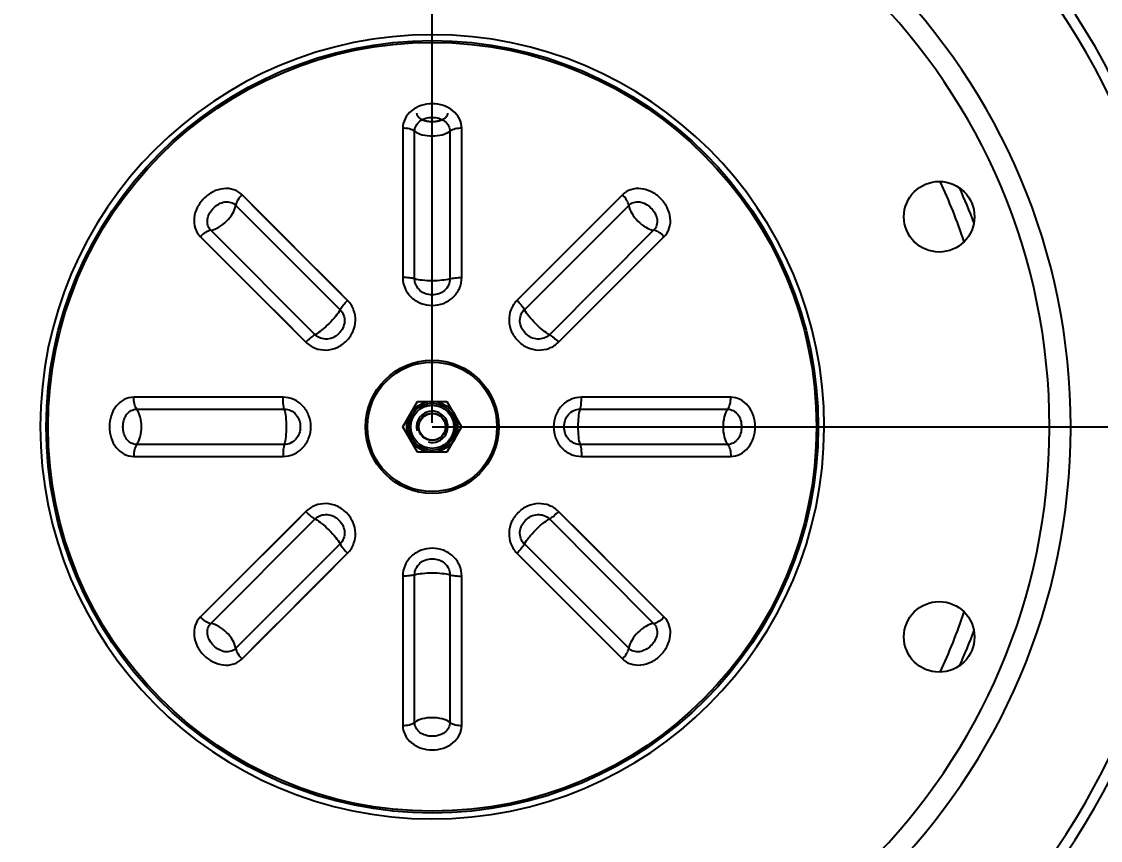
# Model space of a CAD drawing. Header units: millimetres. Extents: x 7589 to 12925, y 625 to 5429.
# Drawn here: x 10945.3 to 11220.5, y 4647.2 to 4856.1 of the extents above; entities that cross this region are included whole.
import ezdxf

# ---------------------------------------------------------------- set-up
doc = ezdxf.new("R2010")
doc.units = ezdxf.units.MM
doc.header["$LTSCALE"] = 307.34
doc.header["$PDMODE"] = 3
doc.header["$PDSIZE"] = 8
doc.layers.get('0').update_dxf_attribs({"linetype": 'CONTINUOUS'})
doc.layers.get('Defpoints').update_dxf_attribs({"linetype": 'CONTINUOUS'})
doc.layers.add('02___PRT_ALL_AXES', color=7, linetype='CONTINUOUS')
doc.layers.add('03___PRT_ALL_CURVES', color=7, linetype='CONTINUOUS')
doc.styles.get("Standard").update_dxf_attribs({"font": 'calibri.ttf'})
doc.dimstyles.get("Standard").update_dxf_attribs({"dimtxt": 35, "dimasz": 35, "dimexe": 1.5, "dimexo": 1, "dimtad": 1, "dimdsep": 46, "dimtxsty": 'Standard', "dimblk": '_FILLED', "dimblk1": '_FILLED', "dimblk2": '_FILLED', "dimcen": 0.09, "dimazin": 2, "dimtol": 1, "dimtp": 0.01, "dimtm": 0.01, "dimtfac": 1, "dimtofl": 0, "dimtmove": 0, "dimatfit": 3, "dimldrblk": '_FILLED', "dimfxl": 1, "dimtolj": 1, "dimarcsym": 0})

# ---------------------------------------------------------------- blocks, each defined once
blk = doc.blocks.new('_FILLED')
at = {"color": 0, "linetype": 'ByBlock'}
blk.add_solid([(0, 0), (-1, 0.2143), (-1, -0.2143)], dxfattribs=at)
blk = doc.blocks.new('*D41')
at = {"color": 0, "lineweight": -2}
for p, q in [((11050.04, 4753.7), (11050.04, 5267.17)), ((11085.04, 5265.67), (11234.8, 5265.67)), ((11385.04, 5265.67), (11262.83, 5265.67)), ((11420.04, 4760.65), (11420.04, 5267.17))]:
    blk.add_line(p, q, dxfattribs=at)
at = {"layer": 'Defpoints', "color": 0}
for p in [(11050.04, 5265.67), (11420.04, 4759.65), (11050.04, 4752.7)]:
    blk.add_point(p, dxfattribs=at)
at = {"color": 0, "linetype": 'ByBlock', "lineweight": -2, "xscale": 35, "yscale": 35, "zscale": 35, "rotation": 180}
blk.add_blockref('_FILLED', (11050.04, 5265.67), dxfattribs=at)
at = {"color": 0, "linetype": 'ByBlock', "lineweight": -2, "xscale": 35, "yscale": 35, "zscale": 35}
blk.add_blockref('_FILLED', (11420.04, 5265.67), dxfattribs=at)
at = {"color": 0, "insert": (11248.81, 5265.67), "char_height": 35, "attachment_point": 5}
blk.add_mtext('\\A1;\\A1;D', dxfattribs=at)
blk = doc.blocks.new('*D42')
at = {"color": 0, "lineweight": -2}
for p, q in [((10836.01, 5128.59), (11484.46, 5128.59)), ((11482.96, 5093.59), (11482.96, 4958.77)), ((11482.96, 4787.7), (11482.96, 4922.52)), ((11051.04, 4752.7), (11484.46, 4752.7))]:
    blk.add_line(p, q, dxfattribs=at)
at = {"layer": 'Defpoints', "color": 0}
for p in [(10835.01, 5128.59), (11482.96, 5128.59), (11050.04, 4752.7)]:
    blk.add_point(p, dxfattribs=at)
at = {"color": 0, "linetype": 'ByBlock', "lineweight": -2, "xscale": 35, "yscale": 35, "zscale": 35}
for p, rotation in [((11482.96, 5128.59), 90), ((11482.96, 4752.7), 270)]:
    blk.add_blockref('_FILLED', p, dxfattribs=dict(at, rotation=rotation))
at = {"color": 0, "insert": (11482.96, 4940.64), "char_height": 35, "attachment_point": 5}
blk.add_mtext('\\A1;\\A1;E', dxfattribs=at)
blk = doc.blocks.new('*D48')
at = {"color": 0, "lineweight": -2}
for p, q in [((10460.04, 4753.7), (10460.04, 5264.78)), ((10495.04, 5263.28), (10740.24, 5263.28)), ((11015.04, 5263.28), (10769.84, 5263.28)), ((11050.04, 4753.7), (11050.04, 5264.78))]:
    blk.add_line(p, q, dxfattribs=at)
at = {"layer": 'Defpoints', "color": 0}
for p in [(11050.04, 5263.28), (10460.04, 4752.7), (11050.04, 4752.7)]:
    blk.add_point(p, dxfattribs=at)
at = {"color": 0, "linetype": 'ByBlock', "lineweight": -2, "xscale": 35, "yscale": 35, "zscale": 35, "rotation": 180}
blk.add_blockref('_FILLED', (10460.04, 5263.28), dxfattribs=at)
at = {"color": 0, "linetype": 'ByBlock', "lineweight": -2, "xscale": 35, "yscale": 35, "zscale": 35}
blk.add_blockref('_FILLED', (11050.04, 5263.28), dxfattribs=at)
at = {"color": 0, "insert": (10755.04, 5263.28), "char_height": 35, "attachment_point": 5}
blk.add_mtext('\\A1;\\A1;G', dxfattribs=at)
blk = doc.blocks.new('*D51')
at = {"color": 0, "lineweight": -2}
for p, q in [((10830.13, 4751.7), (10830.13, 4470.21)), ((11270.04, 4751.7), (11270.04, 4470.21)), ((10865.13, 4471.71), (10994.19, 4471.71)), ((11235.04, 4471.71), (11111.29, 4471.71))]:
    blk.add_line(p, q, dxfattribs=at)
at = {"layer": 'Defpoints', "color": 0}
for p in [(10830.13, 4752.7), (11270.04, 4752.7), (11270.04, 4471.71)]:
    blk.add_point(p, dxfattribs=at)
at = {"color": 0, "linetype": 'ByBlock', "lineweight": -2, "xscale": 35, "yscale": 35, "zscale": 35, "rotation": 180}
blk.add_blockref('_FILLED', (10830.13, 4471.71), dxfattribs=at)
at = {"color": 0, "linetype": 'ByBlock', "lineweight": -2, "xscale": 35, "yscale": 35, "zscale": 35}
blk.add_blockref('_FILLED', (11270.04, 4471.71), dxfattribs=at)
at = {"color": 0, "insert": (11052.74, 4471.71), "char_height": 35, "attachment_point": 5}
blk.add_mtext('\\A1;\\A1;%%C440', dxfattribs=at)
blk = doc.blocks.new('*D53')
at = {"color": 0, "lineweight": -2}
for p, q in [((11051.04, 4752.7), (11484.94, 4752.7)), ((11483.44, 4717.7), (11483.44, 4476.23)), ((11483.44, 4197.7), (11483.44, 4439.17)), ((11051.04, 4162.7), (11484.94, 4162.7))]:
    blk.add_line(p, q, dxfattribs=at)
at = {"layer": 'Defpoints', "color": 0}
for p in [(11050.04, 4752.7), (11483.44, 4752.7), (11050.04, 4162.7)]:
    blk.add_point(p, dxfattribs=at)
at = {"color": 0, "linetype": 'ByBlock', "lineweight": -2, "xscale": 35, "yscale": 35, "zscale": 35}
for p, rotation in [((11483.44, 4752.7), 90), ((11483.44, 4162.7), 270)]:
    blk.add_blockref('_FILLED', p, dxfattribs=dict(at, rotation=rotation))
at = {"color": 0, "insert": (11483.44, 4457.7), "char_height": 35, "attachment_point": 5}
blk.add_mtext('\\A1;\\A1;G', dxfattribs=at)

msp = doc.modelspace()

# ---------------------------------------------------------------- linework, layer by layer
at = {"color": 0, "linetype": 'Continuous'}
for p, q in [((11042.50525, 4828.84404), (11042.51202, 4790.77371)), ((11042.50525, 4828.84404), (11042.50815, 4806.15763)), ((11045.53132, 4790.44397), (11045.54315, 4828.08387)), ((11054.53273, 4828.0838), (11054.54453, 4790.44397)), ((11057.56393, 4790.77374), (11057.57067, 4828.84402)), ((11028.43547, 4784.94304), (11001.52048, 4811.86756)), ((11098.55546, 4811.8676), (11071.64044, 4784.94301)), ((10999.90989, 4809.18186), (11026.53362, 4782.57482)), ((11073.54226, 4782.57489), (11100.16606, 4809.18196)), ((10990.86761, 4801.21471), (11017.79218, 4774.29971)), ((11020.16031, 4776.20152), (10993.55325, 4802.82531)), ((11106.52261, 4802.82531), (11079.91557, 4776.20159)), ((11082.28379, 4774.29973), (11109.20831, 4801.21472)), ((11011.96146, 4760.22318), (10973.89118, 4760.22992)), ((11126.18479, 4760.22996), (11088.11446, 4760.22318)), ((10974.6514, 4757.19198), (11012.29124, 4757.20378)), ((11087.78472, 4757.20389), (11125.42462, 4757.19205)), ((11012.29123, 4748.19057), (10974.65133, 4748.2024)), ((11125.42455, 4748.20247), (11087.78472, 4748.19067)), ((10973.89117, 4745.1645), (11011.96149, 4745.17127)), ((11088.11449, 4745.17127), (11126.18477, 4745.16453)), ((11017.79216, 4731.09472), (10990.86764, 4704.17973)), ((10993.55334, 4702.56914), (11020.16038, 4729.19287)), ((11079.91565, 4729.19294), (11106.52271, 4702.56914)), ((11109.20835, 4704.17974), (11082.28377, 4731.09474)), ((11026.53369, 4722.81956), (10999.90989, 4696.2125)), ((11100.16606, 4696.21259), (11073.54234, 4722.81963)), ((11001.52049, 4693.52686), (11028.43551, 4720.45145)), ((11071.64048, 4720.45141), (11098.55547, 4693.52689)), ((11042.51202, 4714.62071), (11042.50528, 4676.55043)), ((11045.54322, 4677.31065), (11045.53142, 4714.95049)), ((11054.54464, 4714.95048), (11054.5328, 4677.31058)), ((11057.57071, 4676.55042), (11057.56393, 4714.62074)), ((11057.57071, 4676.55042), (11057.56888, 4692.59948)), ((11042.50561, 4680.82143), (11042.50528, 4676.55043))]:
    msp.add_line(p, q, dxfattribs=at)
at = {"color": 0}
msp.add_line((11050.03798, 4752.69723), (11420.03798, 4752.69723), dxfattribs=at)
at = {"color": 0, "linetype": 'Continuous'}
for points in [[(11057.56906, 4814.05787), (11057.57035, 4824.57302), (11057.57067, 4828.84402)], [(11015.34797, 4798.03678), (11011.18568, 4802.20031), (11006.59214, 4806.79499), (11001.52048, 4811.86756)], [(11057.56393, 4790.77374), (11057.56631, 4798.97641), (11057.56796, 4807.06711), (11057.56906, 4814.05787)], [(11098.55546, 4811.8676), (11093.64822, 4806.95943), (11081.61503, 4794.92272)], [(11042.50815, 4806.15763), (11042.50933, 4800.35148), (11042.51202, 4790.77371)], [(10990.86761, 4801.21471), (10995.77577, 4796.30747), (11007.81248, 4784.27428)], [(11095.37753, 4787.38723), (11099.54106, 4791.54952), (11104.13574, 4796.14306), (11109.20831, 4801.21472)], [(11028.43547, 4784.94304), (11025.58893, 4787.79142), (11015.34797, 4798.03678)], [(11081.61503, 4794.92272), (11078.39155, 4791.6979), (11071.64044, 4784.94301)], [(11082.28379, 4774.29973), (11085.13217, 4777.14627), (11095.37753, 4787.38723)], [(11007.81248, 4784.27428), (11011.0373, 4781.0508), (11017.79218, 4774.29971)], [(10993.44853, 4760.22759), (10987.56129, 4760.22847), (10981.06423, 4760.22928), (10973.89118, 4760.22992)], [(11011.96146, 4760.22318), (11007.93455, 4760.22448), (10993.44853, 4760.22759)], [(11107.31758, 4760.2277), (11102.22426, 4760.22681), (11097.66462, 4760.22587), (11088.11446, 4760.22318)], [(11126.18479, 4760.22996), (11119.24425, 4760.2293), (11107.31758, 4760.2277)], [(10973.89117, 4745.1645), (10980.83171, 4745.16515), (10997.8517, 4745.16764)], [(10997.8517, 4745.16764), (11002.41133, 4745.16859), (11011.96149, 4745.17127)], [(11088.11449, 4745.17127), (11092.14141, 4745.16997), (11101.28036, 4745.16782)], [(11101.28036, 4745.16782), (11106.62742, 4745.16686), (11112.51467, 4745.16598), (11119.01172, 4745.16517), (11126.18477, 4745.16453)], [(11017.79216, 4731.09472), (11014.94378, 4728.24818), (11008.48004, 4721.78748)], [(11095.86562, 4717.51928), (11092.26347, 4721.12017), (11089.03865, 4724.34365), (11082.28377, 4731.09474)], [(11008.48004, 4721.78748), (11004.69843, 4718.00722), (11000.53489, 4713.84493), (10995.94021, 4709.25139), (10990.86764, 4704.17973)], [(11014.86003, 4706.86958), (11018.46093, 4710.47173), (11021.6844, 4713.69655), (11028.43551, 4720.45145)], [(11071.64048, 4720.45141), (11074.48702, 4717.60303), (11080.94772, 4711.13929)], [(11109.20835, 4704.17974), (11104.30018, 4709.08698), (11095.86562, 4717.51928)], [(11042.51202, 4714.62071), (11042.50964, 4706.41805), (11042.50799, 4698.32734), (11042.50689, 4691.33658), (11042.50561, 4680.82143)], [(11057.56888, 4692.59948), (11057.5678, 4699.23682), (11057.56662, 4705.04297), (11057.56393, 4714.62074)], [(11080.94772, 4711.13929), (11084.72798, 4707.35768), (11088.89027, 4703.19414), (11093.48381, 4698.59946), (11098.55547, 4693.52689)], [(11001.52049, 4693.52686), (11006.42773, 4698.43502), (11014.86003, 4706.86958)]]:
    msp.add_lwpolyline(points, dxfattribs=at)
for radius in [98.5, 98.02353, 17, 16.52, 6, 5.5, 3.5, 3.4]:
    msp.add_circle((11050.03798, 4752.69723), radius, dxfattribs=at)
for radius, start, end in [(100, 0, 359.88), (4, 255, 195)]:
    msp.add_arc((11050.03798, 4752.69723), radius, start, end, dxfattribs=at)
for points, knots in [([(11057.57067, 4828.84402), (11057.57072, 4829.67696), (11057.14262, 4831.40629), (11055.39738, 4833.47814), (11052.90076, 4834.78824), (11050.04152, 4835.22445), (11047.18083, 4834.79026), (11044.6812, 4833.48057), (11042.93365, 4831.40757), (11042.50519, 4829.67715), (11042.50525, 4828.84404)], [0, 0, 0, 0, 0.115890211, 0.237397074, 0.366276145, 0.499824592, 0.633423918, 0.762456219, 0.884085405, 1, 1, 1, 1]), ([(11045.54299, 4828.08409), (11045.54285, 4828.57148), (11045.80453, 4829.58491), (11046.86617, 4830.76937), (11048.36355, 4831.47072), (11050.03984, 4831.67388), (11051.71537, 4831.46997), (11053.21161, 4830.76868), (11054.27104, 4829.58384), (11054.53265, 4828.5711), (11054.5325, 4828.0838)], [0, 0, 0, 0, 0.115820462, 0.237311282, 0.366319298, 0.500150442, 0.633939139, 0.762809308, 0.884201965, 1, 1, 1, 1]), ([(11045.54317, 4828.08385), (11045.15252, 4828.36855), (11044.13811, 4828.75837), (11043.07791, 4828.85886), (11042.50525, 4828.84402)], [0, 0, 0, 0, 0.457645836, 1, 1, 1, 1]), ([(11045.54315, 4828.08387), (11046.12244, 4827.66035), (11047.61762, 4827.06248), (11050.03794, 4826.78482), (11052.4582, 4827.06253), (11053.95348, 4827.66022), (11054.53273, 4828.0838)], [0, 0, 0, 0, 0.228816412, 0.499999783, 0.771183164, 1, 1, 1, 1]), ([(11057.57067, 4828.84406), (11056.99797, 4828.8589), (11055.93772, 4828.75841), (11054.92325, 4828.36854), (11054.53259, 4828.08382)], [0, 0, 0, 0, 0.542357193, 1, 1, 1, 1]), ([(11001.52048, 4811.86756), (11000.93154, 4812.45656), (10999.40602, 4813.37667), (10996.70695, 4813.60763), (10994.01522, 4812.76866), (10991.68499, 4811.05536), (10989.96918, 4808.72555), (10989.12773, 4806.03196), (10989.35781, 4803.33038), (10990.27846, 4801.80378), (10990.86761, 4801.21471)], [0, 0, 0, 0, 0.115889432, 0.237395261, 0.366273236, 0.499820436, 0.633419103, 0.762451657, 0.884082182, 1, 1, 1, 1]), ([(11001.52046, 4811.86759), (11001.105, 4811.47312), (11000.42635, 4810.65235), (10999.98469, 4809.65934), (10999.90977, 4809.18177)], [0, 0, 0, 0, 0.542357193, 1, 1, 1, 1]), ([(11100.16606, 4809.18193), (11100.09114, 4809.65947), (11099.64949, 4810.65242), (11098.97088, 4811.47314), (11098.55545, 4811.86758)], [0, 0, 0, 0, 0.457645836, 1, 1, 1, 1]), ([(11109.20831, 4801.21472), (11109.79732, 4801.80367), (11110.71743, 4803.3292), (11110.94838, 4806.0283), (11110.10938, 4808.72005), (11108.39604, 4811.05028), (11106.0662, 4812.76608), (11103.3726, 4813.60749), (11100.67107, 4813.37736), (11099.14452, 4812.45673), (11098.55546, 4811.8676)], [0, 0, 0, 0, 0.115890344, 0.237397281, 0.366276391, 0.49982486, 0.633424235, 0.762456705, 0.884085771, 1, 1, 1, 1]), ([(10993.55299, 4802.82535), (10993.20824, 4803.1699), (10992.67666, 4804.07156), (10992.58983, 4805.65982), (10993.15273, 4807.21454), (10994.19441, 4808.5435), (10995.52337, 4809.58408), (10997.07724, 4810.14618), (10998.66417, 4810.05749), (10999.56526, 4809.52636), (10999.90973, 4809.18169)], [0, 0, 0, 0, 0.115823434, 0.237315718, 0.366323871, 0.500154444, 0.633941952, 0.762811012, 0.884202705, 1, 1, 1, 1]), ([(10993.55325, 4802.82531), (10994.26234, 4802.93545), (10995.74235, 4803.56995), (10997.65011, 4805.08504), (10999.16512, 4806.99279), (10999.79981, 4808.47275), (10999.90989, 4809.18186)], [0, 0, 0, 0, 0.228816328, 0.499999709, 0.7711831, 1, 1, 1, 1]), ([(11100.16606, 4809.18196), (11100.27621, 4808.47286), (11100.9107, 4806.99286), (11102.42579, 4805.0851), (11104.33354, 4803.57008), (11105.8135, 4802.93539), (11106.52261, 4802.82531)], [0, 0, 0, 0, 0.228816387, 0.49999976, 0.771183144, 1, 1, 1, 1]), ([(11100.1661, 4809.18222), (11100.51064, 4809.52696), (11101.41227, 4810.05853), (11103.00051, 4810.14538), (11104.55524, 4809.5825), (11105.88422, 4808.54084), (11106.92481, 4807.21187), (11107.48692, 4805.65798), (11107.39825, 4804.07104), (11106.86712, 4803.16994), (11106.52244, 4802.82547)], [0, 0, 0, 0, 0.11582012, 0.237310814, 0.366318987, 0.50015017, 0.633938893, 0.762809105, 0.884201839, 1, 1, 1, 1]), ([(10993.55327, 4802.82531), (10993.07573, 4802.75039), (10992.08279, 4802.30874), (10991.26206, 4801.63013), (10990.86762, 4801.2147)], [0, 0, 0, 0, 0.457645836, 1, 1, 1, 1]), ([(11109.20834, 4801.21475), (11108.81387, 4801.6302), (11107.9931, 4802.30885), (11107.00009, 4802.75052), (11106.52252, 4802.82543)], [0, 0, 0, 0, 0.542357193, 1, 1, 1, 1]), ([(11045.53119, 4790.44404), (11045.10444, 4790.57818), (11044.09348, 4790.73322), (11043.07948, 4790.77856), (11042.51202, 4790.77372)], [0, 0, 0, 0, 0.440806577, 1, 1, 1, 1]), ([(11042.51202, 4790.77371), (11042.51236, 4789.83167), (11042.91875, 4787.91851), (11044.6258, 4785.54395), (11047.1337, 4784.00443), (11050.03448, 4783.48783), (11052.93668, 4784.00212), (11055.44766, 4785.54111), (11057.15692, 4787.91702), (11057.56358, 4789.83141), (11057.56393, 4790.77374)], [0, 0, 0, 0, 0.123541285, 0.247969887, 0.373524493, 0.499838918, 0.626193015, 0.751875021, 0.876420168, 1, 1, 1, 1]), ([(11054.54429, 4790.44394), (11054.54516, 4789.89033), (11054.29602, 4788.76306), (11053.25221, 4787.38889), (11051.74276, 4786.53676), (11050.03578, 4786.26979), (11048.32952, 4786.53812), (11046.82235, 4787.39125), (11045.77918, 4788.76399), (11045.53009, 4789.89067), (11045.53096, 4790.44412)], [0, 0, 0, 0, 0.12340616, 0.248015366, 0.373830524, 0.500160618, 0.626453235, 0.752131743, 0.876628417, 1, 1, 1, 1]), ([(11054.54453, 4790.44397), (11053.90712, 4790.24765), (11052.39961, 4790.01314), (11050.0379, 4789.89585), (11047.67622, 4790.0132), (11046.16872, 4790.24765), (11045.53132, 4790.44397)], [0, 0, 0, 0, 0.22011938, 0.500002135, 0.779885753, 1, 1, 1, 1]), ([(11054.54455, 4790.44397), (11054.9713, 4790.57815), (11055.98234, 4790.73322), (11056.99641, 4790.77857), (11057.56393, 4790.77373)], [0, 0, 0, 0, 0.440787802, 1, 1, 1, 1]), ([(11017.79218, 4774.29971), (11018.45855, 4773.63383), (11020.09873, 4772.56837), (11022.98489, 4772.09638), (11025.84689, 4772.78116), (11028.26336, 4774.46708), (11029.95184, 4776.88298), (11030.63909, 4779.74675), (11030.16762, 4782.63533), (11029.10152, 4784.2765), (11028.43547, 4784.94304)], [0, 0, 0, 0, 0.123541431, 0.247971357, 0.373527945, 0.499844571, 0.62620072, 0.751882405, 0.876425862, 1, 1, 1, 1]), ([(11026.53362, 4782.57483), (11026.74051, 4782.97147), (11027.34577, 4783.79603), (11028.03075, 4784.54516), (11028.43547, 4784.94303)], [0, 0, 0, 0, 0.440787802, 1, 1, 1, 1]), ([(11071.64044, 4784.94301), (11070.97461, 4784.27661), (11069.90882, 4782.63596), (11069.43694, 4779.74807), (11070.12382, 4776.88407), (11071.81226, 4774.46642), (11074.23117, 4772.78024), (11077.09437, 4772.0962), (11079.97953, 4772.56947), (11081.61808, 4773.63452), (11082.28379, 4774.29973)], [0, 0, 0, 0, 0.123540765, 0.248049388, 0.373723722, 0.500151782, 0.626570643, 0.752210718, 0.876581026, 1, 1, 1, 1]), ([(11073.54223, 4782.57503), (11073.33532, 4782.97164), (11072.73009, 4783.79613), (11072.04514, 4784.5452), (11071.64047, 4784.94303)], [0, 0, 0, 0, 0.440806548, 1, 1, 1, 1]), ([(11026.53346, 4782.57463), (11026.92552, 4782.1838), (11027.54643, 4781.21057), (11027.7801, 4779.50085), (11027.3153, 4777.83096), (11026.29711, 4776.43511), (11024.90084, 4775.41832), (11023.23184, 4774.95581), (11021.52351, 4775.18886), (11020.55069, 4775.80941), (11020.15995, 4776.20137)], [0, 0, 0, 0, 0.12340028, 0.248007389, 0.373822461, 0.500154577, 0.626449453, 0.752130104, 0.876628216, 1, 1, 1, 1]), ([(11026.53362, 4782.57482), (11026.22172, 4781.98528), (11025.32157, 4780.75349), (11023.73452, 4779.00057), (11021.98158, 4777.41359), (11020.74984, 4776.5134), (11020.16031, 4776.20152)], [0, 0, 0, 0, 0.22011938, 0.500002135, 0.779885753, 1, 1, 1, 1]), ([(11079.91538, 4776.20174), (11079.52504, 4775.81018), (11078.55336, 4775.18985), (11076.84561, 4774.95511), (11075.17593, 4775.41779), (11073.77859, 4776.43489), (11072.76035, 4777.8316), (11072.2964, 4779.50173), (11072.52939, 4781.21123), (11073.15013, 4782.18446), (11073.54211, 4782.57525)], [0, 0, 0, 0, 0.123245574, 0.247678063, 0.373460131, 0.499837313, 0.626222814, 0.752028643, 0.87661774, 1, 1, 1, 1]), ([(11079.91557, 4776.20159), (11079.32603, 4776.51349), (11078.09424, 4777.41363), (11076.34132, 4779.00068), (11074.75434, 4780.75362), (11073.85415, 4781.98536), (11073.54226, 4782.57489)], [0, 0, 0, 0, 0.220119433, 0.500002196, 0.779885823, 1, 1, 1, 1]), ([(11020.16017, 4776.20148), (11019.76356, 4775.99457), (11018.93907, 4775.38934), (11018.19, 4774.70439), (11017.79217, 4774.29972)], [0, 0, 0, 0, 0.440806577, 1, 1, 1, 1]), ([(11079.91558, 4776.20158), (11080.31222, 4775.9947), (11081.13678, 4775.38943), (11081.88591, 4774.70445), (11082.28378, 4774.29973)], [0, 0, 0, 0, 0.440787802, 1, 1, 1, 1]), ([(10973.89118, 4760.22992), (10973.058, 4760.22997), (10971.3281, 4759.80172), (10969.25587, 4758.05481), (10967.94596, 4755.55934), (10967.65757, 4753.65744), (10967.65752, 4752.69723)], [0, 0, 0, 0, 0.231847702, 0.474946861, 0.732802485, 1, 1, 1, 1]), ([(10974.65138, 4757.19184), (10974.36666, 4757.5825), (10973.9768, 4758.59697), (10973.8763, 4759.65722), (10973.89114, 4760.22992)], [0, 0, 0, 0, 0.457642807, 1, 1, 1, 1]), ([(11012.29123, 4757.2038), (11012.15705, 4757.63055), (11012.00199, 4758.64159), (11011.95663, 4759.65566), (11011.96147, 4760.22318)], [0, 0, 0, 0, 0.440787802, 1, 1, 1, 1]), ([(11019.07523, 4752.69723), (11019.07518, 4753.66064), (11018.732, 4755.60125), (11017.19293, 4758.10708), (11014.81799, 4759.81635), (11012.90399, 4760.22283), (11011.96146, 4760.22318)], [0, 0, 0, 0, 0.25268737, 0.503858586, 0.752789705, 1, 1, 1, 1]), ([(11088.11446, 4760.22318), (11087.17144, 4760.2228), (11085.25677, 4759.81596), (11082.88183, 4758.10571), (11081.3437, 4755.6), (11081.00067, 4753.66009), (11081.00072, 4752.69723)], [0, 0, 0, 0, 0.247340189, 0.496314031, 0.747455011, 1, 1, 1, 1]), ([(11087.78479, 4757.20401), (11087.91893, 4757.63077), (11088.07397, 4758.64173), (11088.11931, 4759.65573), (11088.11447, 4760.22319)], [0, 0, 0, 0, 0.440806594, 1, 1, 1, 1]), ([(11125.4246, 4757.19203), (11125.7093, 4757.58268), (11126.09912, 4758.59709), (11126.19961, 4759.65729), (11126.18477, 4760.22995)], [0, 0, 0, 0, 0.457645836, 1, 1, 1, 1]), ([(11132.41843, 4752.69723), (11132.41844, 4753.65729), (11132.13002, 4755.55898), (11130.8204, 4758.05435), (11128.74826, 4759.80159), (11127.01815, 4760.23001), (11126.18479, 4760.22996)], [0, 0, 0, 0, 0.267157049, 0.524996743, 0.768100595, 1, 1, 1, 1]), ([(10971.12999, 4752.69703), (10971.12998, 4753.26022), (10971.26474, 4754.37408), (10971.9658, 4755.8697), (10973.15081, 4756.93016), (10974.16392, 4757.1919), (10974.6514, 4757.19175)], [0, 0, 0, 0, 0.267653208, 0.525468054, 0.768327753, 1, 1, 1, 1]), ([(10974.65133, 4748.2024), (10975.07486, 4748.78169), (10975.67272, 4750.27687), (10975.95038, 4752.69719), (10975.67267, 4755.11745), (10975.07498, 4756.61273), (10974.6514, 4757.19198)], [0, 0, 0, 0, 0.228816376, 0.499999751, 0.771183136, 1, 1, 1, 1]), ([(11012.29124, 4757.20378), (11012.48756, 4756.56637), (11012.72206, 4755.05886), (11012.83935, 4752.69715), (11012.722, 4750.33547), (11012.48755, 4748.82797), (11012.29123, 4748.19057)], [0, 0, 0, 0, 0.220119357, 0.500002109, 0.779885725, 1, 1, 1, 1]), ([(11012.29126, 4757.20354), (11012.845, 4757.20441), (11013.97204, 4756.95535), (11015.34565, 4755.91158), (11016.19789, 4754.40498), (11016.37605, 4753.26362), (11016.37607, 4752.6969)], [0, 0, 0, 0, 0.246865392, 0.495907053, 0.747348512, 1, 1, 1, 1]), ([(11083.69988, 4752.69756), (11083.69987, 4753.26389), (11083.87815, 4754.40472), (11084.73033, 4755.91066), (11086.10326, 4756.95566), (11087.23082, 4757.20509), (11087.78487, 4757.20425)], [0, 0, 0, 0, 0.25249117, 0.503875202, 0.752985019, 1, 1, 1, 1]), ([(11087.78472, 4748.19067), (11087.5884, 4748.82809), (11087.35389, 4750.33559), (11087.2366, 4752.6973), (11087.35395, 4755.05898), (11087.5884, 4756.56649), (11087.78472, 4757.20389)], [0, 0, 0, 0, 0.22011938, 0.500002135, 0.779885753, 1, 1, 1, 1]), ([(11125.42462, 4757.19205), (11125.0011, 4756.61276), (11124.40323, 4755.11758), (11124.12557, 4752.69727), (11124.40328, 4750.27701), (11125.00097, 4748.78172), (11125.42455, 4748.20247)], [0, 0, 0, 0, 0.22881641, 0.499999781, 0.771183163, 1, 1, 1, 1]), ([(11125.42484, 4757.19221), (11125.91241, 4757.19235), (11126.92569, 4756.93068), (11128.10961, 4755.86917), (11128.81098, 4754.37424), (11128.94596, 4753.26051), (11128.94596, 4752.69742)], [0, 0, 0, 0, 0.23173606, 0.4745695, 0.732373369, 1, 1, 1, 1]), ([(10967.65752, 4752.69723), (10967.65751, 4751.73716), (10967.94593, 4749.83547), (10969.25555, 4747.34011), (10971.32769, 4745.59286), (10973.0578, 4745.16445), (10973.89117, 4745.1645)], [0, 0, 0, 0, 0.267157049, 0.524996743, 0.768100595, 1, 1, 1, 1]), ([(10974.65112, 4748.20224), (10974.16354, 4748.2021), (10973.15026, 4748.46377), (10971.96634, 4749.52528), (10971.26497, 4751.02021), (10971.12999, 4752.13394), (10971.12999, 4752.69703)], [0, 0, 0, 0, 0.231736057, 0.474569494, 0.732373364, 1, 1, 1, 1]), ([(11011.96149, 4745.17127), (11012.90451, 4745.17165), (11014.81918, 4745.57849), (11017.19412, 4747.28874), (11018.73225, 4749.79446), (11019.07528, 4751.73436), (11019.07523, 4752.69723)], [0, 0, 0, 0, 0.247340189, 0.496314031, 0.747455011, 1, 1, 1, 1]), ([(11016.37607, 4752.6969), (11016.37608, 4752.13056), (11016.19781, 4750.98973), (11015.34562, 4749.48379), (11013.97269, 4748.43879), (11012.84513, 4748.18936), (11012.29108, 4748.19021)], [0, 0, 0, 0, 0.252491169, 0.503875201, 0.752985014, 1, 1, 1, 1]), ([(11081.00072, 4752.69723), (11081.00077, 4751.73381), (11081.34396, 4749.7932), (11082.88302, 4747.28737), (11085.25796, 4745.5781), (11087.17196, 4745.17162), (11088.11449, 4745.17127)], [0, 0, 0, 0, 0.25268737, 0.503858586, 0.752789705, 1, 1, 1, 1]), ([(11087.78469, 4748.19091), (11087.23095, 4748.19004), (11086.10391, 4748.4391), (11084.73031, 4749.48287), (11083.87807, 4750.98948), (11083.6999, 4752.13083), (11083.69988, 4752.69756)], [0, 0, 0, 0, 0.246865394, 0.495907054, 0.747348512, 1, 1, 1, 1]), ([(11128.94596, 4752.69742), (11128.94597, 4752.13423), (11128.81121, 4751.02038), (11128.11015, 4749.52475), (11126.92514, 4748.46429), (11125.91203, 4748.20256), (11125.42455, 4748.2027)], [0, 0, 0, 0, 0.267653211, 0.525468058, 0.768327755, 1, 1, 1, 1]), ([(11126.18477, 4745.16453), (11127.01795, 4745.16448), (11128.74785, 4745.59273), (11130.82009, 4747.33964), (11132.12999, 4749.83511), (11132.41838, 4751.73702), (11132.41843, 4752.69723)], [0, 0, 0, 0, 0.231847702, 0.474946861, 0.732802485, 1, 1, 1, 1]), ([(10974.65135, 4748.20242), (10974.36666, 4747.81177), (10973.97683, 4746.79736), (10973.87634, 4745.73716), (10973.89119, 4745.1645)], [0, 0, 0, 0, 0.457645836, 1, 1, 1, 1]), ([(11012.29116, 4748.19044), (11012.15702, 4747.76369), (11012.00198, 4746.75273), (11011.95664, 4745.73873), (11011.96148, 4745.17127)], [0, 0, 0, 0, 0.440806594, 1, 1, 1, 1]), ([(11087.78472, 4748.19066), (11087.9189, 4747.7639), (11088.07397, 4746.75287), (11088.11932, 4745.73879), (11088.11448, 4745.17127)], [0, 0, 0, 0, 0.440787802, 1, 1, 1, 1]), ([(11125.42457, 4748.20261), (11125.70929, 4747.81195), (11126.09916, 4746.79748), (11126.19965, 4745.73723), (11126.18481, 4745.16453)], [0, 0, 0, 0, 0.457642807, 1, 1, 1, 1]), ([(11028.43551, 4720.45145), (11029.10134, 4721.11785), (11030.16713, 4722.75849), (11030.63901, 4725.64639), (11029.95213, 4728.51038), (11028.2637, 4730.92804), (11025.84478, 4732.61421), (11022.98158, 4733.29825), (11020.09642, 4732.82498), (11018.45787, 4731.75993), (11017.79216, 4731.09472)], [0, 0, 0, 0, 0.123540765, 0.248049388, 0.373723722, 0.500151782, 0.626570643, 0.752210718, 0.876581026, 1, 1, 1, 1]), ([(11082.28377, 4731.09474), (11081.61741, 4731.76062), (11079.97723, 4732.82608), (11077.09107, 4733.29807), (11074.22906, 4732.61329), (11071.81259, 4730.92737), (11070.12411, 4728.51147), (11069.43686, 4725.6477), (11069.90833, 4722.75913), (11070.97443, 4721.11796), (11071.64048, 4720.45141)], [0, 0, 0, 0, 0.123541431, 0.247971357, 0.373527945, 0.499844571, 0.62620072, 0.751882405, 0.876425862, 1, 1, 1, 1]), ([(11020.16037, 4729.19287), (11019.76373, 4729.39976), (11018.93917, 4730.00502), (11018.19005, 4730.69), (11017.79217, 4731.09472)], [0, 0, 0, 0, 0.440787802, 1, 1, 1, 1]), ([(11020.16038, 4729.19287), (11020.74992, 4728.88097), (11021.98171, 4727.98082), (11023.73463, 4726.39377), (11025.32161, 4724.64083), (11026.2218, 4723.40909), (11026.53369, 4722.81956)], [0, 0, 0, 0, 0.220119365, 0.500002118, 0.779885734, 1, 1, 1, 1]), ([(11020.16057, 4729.19271), (11020.55091, 4729.58427), (11021.5226, 4730.2046), (11023.23035, 4730.43934), (11024.90003, 4729.97666), (11026.29737, 4728.95955), (11027.31561, 4727.56284), (11027.77955, 4725.89272), (11027.54656, 4724.18322), (11026.92582, 4723.20999), (11026.53383, 4722.8192)], [0, 0, 0, 0, 0.12324557, 0.247678062, 0.373460133, 0.499837316, 0.626222817, 0.752028641, 0.876617733, 1, 1, 1, 1]), ([(11073.54249, 4722.81982), (11073.15044, 4723.21065), (11072.52952, 4724.18388), (11072.29586, 4725.89361), (11072.76065, 4727.56349), (11073.77885, 4728.95935), (11075.17512, 4729.97613), (11076.84411, 4730.43864), (11078.55245, 4730.2056), (11079.52527, 4729.58505), (11079.91601, 4729.19308)], [0, 0, 0, 0, 0.12340028, 0.248007389, 0.373822461, 0.500154577, 0.626449453, 0.752130104, 0.876628216, 1, 1, 1, 1]), ([(11073.54234, 4722.81963), (11073.85424, 4723.40917), (11074.75438, 4724.64096), (11076.34143, 4726.39388), (11078.09437, 4727.98086), (11079.32611, 4728.88105), (11079.91565, 4729.19294)], [0, 0, 0, 0, 0.22011938, 0.500002135, 0.779885753, 1, 1, 1, 1]), ([(11079.91578, 4729.19297), (11080.31239, 4729.39989), (11081.13688, 4730.00511), (11081.88595, 4730.69006), (11082.28378, 4731.09474)], [0, 0, 0, 0, 0.440806577, 1, 1, 1, 1]), ([(11026.53372, 4722.81942), (11026.74064, 4722.42281), (11027.34586, 4721.59832), (11028.03081, 4720.84925), (11028.43549, 4720.45142)], [0, 0, 0, 0, 0.440806548, 1, 1, 1, 1]), ([(11057.56393, 4714.62074), (11057.56359, 4715.56278), (11057.1572, 4717.47594), (11055.45015, 4719.8505), (11052.94225, 4721.39002), (11050.04147, 4721.90663), (11047.13927, 4721.39233), (11044.62829, 4719.85334), (11042.91903, 4717.47743), (11042.51237, 4715.56305), (11042.51202, 4714.62071)], [0, 0, 0, 0, 0.123541285, 0.247969887, 0.373524493, 0.499838918, 0.626193015, 0.751875021, 0.876420168, 1, 1, 1, 1]), ([(11073.54233, 4722.81962), (11073.33545, 4722.42298), (11072.73018, 4721.59842), (11072.0452, 4720.8493), (11071.64048, 4720.45142)], [0, 0, 0, 0, 0.440787802, 1, 1, 1, 1]), ([(11045.53166, 4714.95051), (11045.5308, 4715.50412), (11045.77994, 4716.6314), (11046.82374, 4718.00556), (11048.33319, 4718.85769), (11050.04017, 4719.12467), (11051.74643, 4718.85633), (11053.2536, 4718.00321), (11054.29677, 4716.63046), (11054.54586, 4715.50378), (11054.545, 4714.95033)], [0, 0, 0, 0, 0.12340616, 0.248015366, 0.373830524, 0.500160619, 0.626453235, 0.752131743, 0.876628417, 1, 1, 1, 1]), ([(11045.53142, 4714.95049), (11046.16884, 4715.14681), (11047.67634, 4715.38131), (11050.03805, 4715.4986), (11052.39973, 4715.38125), (11053.90724, 4715.1468), (11054.54464, 4714.95048)], [0, 0, 0, 0, 0.22011938, 0.500002135, 0.779885752, 1, 1, 1, 1]), ([(11045.53141, 4714.95048), (11045.10465, 4714.8163), (11044.09362, 4714.66124), (11043.07954, 4714.61588), (11042.51202, 4714.62072)], [0, 0, 0, 0, 0.440787802, 1, 1, 1, 1]), ([(11054.54476, 4714.95041), (11054.97152, 4714.81627), (11055.98247, 4714.66123), (11056.99648, 4714.61589), (11057.56394, 4714.62073)], [0, 0, 0, 0, 0.440806577, 1, 1, 1, 1]), ([(10990.86764, 4704.17973), (10990.27863, 4703.59079), (10989.35853, 4702.06525), (10989.12757, 4699.36615), (10989.96657, 4696.6744), (10991.67991, 4694.34417), (10994.00975, 4692.62837), (10996.70335, 4691.78696), (10999.40489, 4692.01709), (11000.93144, 4692.93772), (11001.52049, 4693.52686)], [0, 0, 0, 0, 0.115890344, 0.237397281, 0.366276391, 0.49982486, 0.633424235, 0.762456705, 0.884085771, 1, 1, 1, 1]), ([(10990.86761, 4704.17971), (10991.26208, 4703.76425), (10992.08285, 4703.0856), (10993.07586, 4702.64394), (10993.55343, 4702.56902)], [0, 0, 0, 0, 0.542357193, 1, 1, 1, 1]), ([(11098.55547, 4693.52689), (11099.14441, 4692.93789), (11100.66993, 4692.01779), (11103.369, 4691.78682), (11106.06074, 4692.62579), (11108.39096, 4694.3391), (11110.10678, 4696.66891), (11110.94822, 4699.36249), (11110.71814, 4702.06408), (11109.7975, 4703.59067), (11109.20835, 4704.17974)], [0, 0, 0, 0, 0.115889432, 0.237395261, 0.366273236, 0.499820436, 0.633419103, 0.762451657, 0.884082182, 1, 1, 1, 1]), ([(11106.52268, 4702.56914), (11107.00022, 4702.64406), (11107.99317, 4703.08571), (11108.81389, 4703.76433), (11109.20833, 4704.17976)], [0, 0, 0, 0, 0.457645836, 1, 1, 1, 1]), ([(10999.90985, 4696.21223), (10999.56531, 4695.8675), (10998.66368, 4695.33592), (10997.07544, 4695.24908), (10995.52071, 4695.81195), (10994.19173, 4696.85362), (10993.15114, 4698.18258), (10992.58903, 4699.73647), (10992.6777, 4701.32341), (10993.20884, 4702.22451), (10993.55351, 4702.56898)], [0, 0, 0, 0, 0.115820118, 0.237310809, 0.366318979, 0.500150161, 0.633938885, 0.7628091, 0.884201837, 1, 1, 1, 1]), ([(10999.90989, 4696.2125), (10999.79975, 4696.92159), (10999.16525, 4698.4016), (10997.65016, 4700.30936), (10995.74241, 4701.82437), (10994.26245, 4702.45906), (10993.55334, 4702.56914)], [0, 0, 0, 0, 0.228816367, 0.499999743, 0.771183129, 1, 1, 1, 1]), ([(11106.52271, 4702.56914), (11105.81361, 4702.459), (11104.33361, 4701.8245), (11102.42585, 4700.30941), (11100.91083, 4698.40166), (11100.27614, 4696.9217), (11100.16606, 4696.21259)], [0, 0, 0, 0, 0.228816329, 0.49999971, 0.771183101, 1, 1, 1, 1]), ([(11106.52297, 4702.5691), (11106.86771, 4702.22455), (11107.39929, 4701.3229), (11107.48612, 4699.73464), (11106.92322, 4698.17991), (11105.88155, 4696.85095), (11104.55259, 4695.81037), (11102.99871, 4695.24828), (11101.41178, 4695.33696), (11100.51069, 4695.86809), (11100.16623, 4696.21276)], [0, 0, 0, 0, 0.115823434, 0.237315718, 0.366323872, 0.500154444, 0.633941952, 0.762811013, 0.884202705, 1, 1, 1, 1]), ([(10999.90989, 4696.21252), (10999.98481, 4695.73498), (11000.42646, 4694.74204), (11001.10508, 4693.92131), (11001.52051, 4693.52687)], [0, 0, 0, 0, 0.457645836, 1, 1, 1, 1]), ([(11098.5555, 4693.52686), (11098.97095, 4693.92133), (11099.64961, 4694.7421), (11100.09127, 4695.73511), (11100.16618, 4696.21268)], [0, 0, 0, 0, 0.542357193, 1, 1, 1, 1]), ([(11042.50528, 4676.55043), (11042.50524, 4675.7175), (11042.93334, 4673.98817), (11044.67858, 4671.91631), (11047.1752, 4670.60621), (11050.03443, 4670.17), (11052.89512, 4670.60419), (11055.39475, 4671.91388), (11057.14231, 4673.98689), (11057.57076, 4675.71731), (11057.57071, 4676.55042)], [0, 0, 0, 0, 0.115890211, 0.237397074, 0.366276145, 0.499824592, 0.633423918, 0.762456219, 0.884085405, 1, 1, 1, 1]), ([(11042.50528, 4676.55039), (11043.07798, 4676.53555), (11044.13823, 4676.63605), (11045.1527, 4677.02591), (11045.54336, 4677.31063)], [0, 0, 0, 0, 0.542357193, 1, 1, 1, 1]), ([(11054.5328, 4677.31058), (11053.95351, 4677.73411), (11052.45833, 4678.33197), (11050.03802, 4678.60963), (11047.61776, 4678.33192), (11046.12247, 4677.73423), (11045.54322, 4677.31065)], [0, 0, 0, 0, 0.228816378, 0.499999753, 0.771183138, 1, 1, 1, 1]), ([(11054.53296, 4677.31037), (11054.5331, 4676.82297), (11054.27143, 4675.80954), (11053.20978, 4674.62508), (11051.71241, 4673.92373), (11050.03611, 4673.72057), (11048.36058, 4673.92448), (11046.86434, 4674.62578), (11045.80491, 4675.81062), (11045.54331, 4676.82335), (11045.54345, 4677.31065)], [0, 0, 0, 0, 0.115820459, 0.237311273, 0.366319285, 0.500150427, 0.633939127, 0.762809301, 0.884201962, 1, 1, 1, 1]), ([(11054.53278, 4677.3106), (11054.92343, 4677.02591), (11055.93785, 4676.63608), (11056.99804, 4676.53559), (11057.5707, 4676.55044)], [0, 0, 0, 0, 0.457645836, 1, 1, 1, 1])]:
    msp.add_open_spline(points, degree=3, knots=knots, dxfattribs=at)
at = {"layer": '02___PRT_ALL_AXES', "color": 0, "linetype": 'Continuous'}
for p, q in [((11042.53242, 4752.69723), (11046.2852, 4759.19723)), ((11046.2852, 4759.19723), (11053.79075, 4759.19723)), ((11053.79075, 4759.19723), (11057.54353, 4752.69723)), ((11046.2852, 4746.19723), (11042.53242, 4752.69723)), ((11057.54353, 4752.69723), (11053.79075, 4746.19723)), ((11053.79075, 4746.19723), (11046.2852, 4746.19723))]:
    msp.add_line(p, q, dxfattribs=at)
for centre, radius in [((11179.38111, 4806.27291), 9), ((11050.03798, 4752.69723), 6.5), ((11179.38111, 4699.12155), 9)]:
    msp.add_circle(centre, radius, dxfattribs=at)
for centre, radius, start, end in [((11050.03798, 4752.69723), 220, 0, 359.88), ((11050.03798, 4752.69723), 194.89893, 0, 359.88), ((11050.03798, 4752.69723), 192.18745, 0, 359.88), ((11050.03798, 4752.69723), 162.9051, 0, 359.88), ((11050.03798, 4752.69723), 157.48215, 0, 359.88), ((11046.03798, 4752.69723), 147.5, 18.6712204, 25.1098154), ((11050.03798, 4752.69723), 147.69389, 20.5710466, 24.4099611), ((11046.03798, 4752.69723), 147.5, 334.8904016, 341.3317525), ((11050.03798, 4752.69723), 147.69389, 335.5824628, 339.4224932)]:
    msp.add_arc(centre, radius, start, end, dxfattribs=at)
at = {"layer": '03___PRT_ALL_CURVES', "color": 0, "linetype": 'Continuous'}
msp.add_open_spline([(11046.03798, 4832.69723), (11046.04432, 4832.6625), (11046.05385, 4832.6104), (11046.06654, 4832.54095), (11046.07607, 4832.48885), (11046.08559, 4832.43676), (11046.09352, 4832.39335), (11046.09987, 4832.35862), (11046.10384, 4832.33691), (11046.10702, 4832.31955), (11046.10938, 4832.30652), (11046.11141, 4832.29568), (11046.11272, 4832.28807), (11046.11365, 4832.28374), (11046.11382, 4832.28044), (11046.11601, 4832.27736), (11046.11822, 4832.27317), (11046.12242, 4832.26587), (11046.12825, 4832.25542), (11046.13531, 4832.2429), (11046.14471, 4832.22619), (11046.15646, 4832.20531), (11046.17527, 4832.17191), (11046.19877, 4832.13015), (11046.22697, 4832.08004), (11046.25518, 4832.02993), (11046.27868, 4831.98817), (11046.29749, 4831.95477), (11046.30924, 4831.93389), (11046.31864, 4831.91719), (11046.32568, 4831.90466), (11046.3316, 4831.89423), (11046.33563, 4831.8869), (11046.33811, 4831.88275), (11046.33948, 4831.87953), (11046.34274, 4831.87673), (11046.34643, 4831.87285), (11046.35319, 4831.86613), (11046.36269, 4831.85649), (11046.37415, 4831.84494), (11046.38942, 4831.82954), (11046.40851, 4831.81028), (11046.43905, 4831.77947), (11046.47723, 4831.74095), (11046.52304, 4831.69474), (11046.56885, 4831.64852), (11046.60703, 4831.61001), (11046.63757, 4831.5792), (11046.65666, 4831.55994), (11046.67193, 4831.54454), (11046.68337, 4831.53298), (11046.69296, 4831.52336), (11046.69956, 4831.5166), (11046.70351, 4831.51278), (11046.70598, 4831.50978), (11046.7103, 4831.50732), (11046.71542, 4831.50385), (11046.72467, 4831.49786), (11046.73773, 4831.48926), (11046.75347, 4831.47895), (11046.77444, 4831.46521), (11046.80065, 4831.44803), (11046.84259, 4831.42055), (11046.89501, 4831.38619), (11046.95792, 4831.34497), (11047.02083, 4831.30374), (11047.07325, 4831.26939), (11047.11519, 4831.2419), (11047.1414, 4831.22472), (11047.16237, 4831.21098), (11047.17809, 4831.20067), (11047.19123, 4831.1921), (11047.20034, 4831.18605), (11047.20568, 4831.18268), (11047.20932, 4831.17992), (11047.21432, 4831.17802), (11047.22051, 4831.1752), (11047.23157, 4831.17039), (11047.24724, 4831.16344), (11047.26611, 4831.15515), (11047.29124, 4831.14407), (11047.32266, 4831.13023), (11047.37293, 4831.10808), (11047.43577, 4831.08039), (11047.51117, 4831.04717), (11047.58658, 4831.01394), (11047.64941, 4830.98626), (11047.69969, 4830.96411), (11047.7311, 4830.95026), (11047.75624, 4830.93919), (11047.77508, 4830.93088), (11047.79082, 4830.92398), (11047.80177, 4830.91909), (11047.80813, 4830.91639), (11047.8126, 4830.91412), (11047.81822, 4830.91276), (11047.82531, 4830.91064), (11047.8379, 4830.90707), (11047.85579, 4830.9019), (11047.8773, 4830.89572), (11047.90596, 4830.88747), (11047.94179, 4830.87717), (11047.99913, 4830.86068), (11048.07079, 4830.84007), (11048.15679, 4830.81533), (11048.24279, 4830.7906), (11048.31446, 4830.76998), (11048.3718, 4830.7535), (11048.41479, 4830.74111), (11048.45066, 4830.73086), (11048.47567, 4830.72356), (11048.49011, 4830.71957), (11048.50053, 4830.71605), (11048.51253, 4830.71457), (11048.52797, 4830.71188), (11048.55526, 4830.7075), (11048.5941, 4830.70108), (11048.64078, 4830.69344), (11048.70298, 4830.68323), (11048.78075, 4830.67048), (11048.87407, 4830.65518), (11048.96739, 4830.63987), (11049.04515, 4830.62712), (11049.10737, 4830.61692), (11049.15402, 4830.60925), (11049.19293, 4830.60293), (11049.2201, 4830.59837), (11049.23573, 4830.59597), (11049.24715, 4830.5936), (11049.25975, 4830.5934), (11049.27614, 4830.59237), (11049.30502, 4830.59091), (11049.34617, 4830.58866), (11049.39559, 4830.58603), (11049.46147, 4830.5825), (11049.54383, 4830.57809), (11049.64266, 4830.5728), (11049.74149, 4830.56751), (11049.82385, 4830.56309), (11049.88973, 4830.55957), (11049.93915, 4830.55691), (11049.98032, 4830.55476), (11050.00916, 4830.55312), (11050.02561, 4830.55239), (11050.03804, 4830.55126), (11050.0501, 4830.55237), (11050.06631, 4830.55307), (11050.09462, 4830.55465), (11050.1351, 4830.55673), (11050.18365, 4830.5593), (11050.2484, 4830.5627), (11050.32933, 4830.56696), (11050.42644, 4830.57206), (11050.52356, 4830.57717), (11050.60449, 4830.58143), (11050.66924, 4830.58484), (11050.7178, 4830.58737), (11050.75825, 4830.58955), (11050.78661, 4830.59095), (11050.80274, 4830.59195), (11050.81505, 4830.59213), (11050.82656, 4830.59448), (11050.84218, 4830.59685), (11050.86939, 4830.60136), (11050.90834, 4830.60761), (11050.95504, 4830.61519), (11051.01732, 4830.62527), (11051.09517, 4830.63788), (11051.18859, 4830.65301), (11051.282, 4830.66814), (11051.35985, 4830.68074), (11051.42213, 4830.69084), (11051.46885, 4830.69838), (11051.50774, 4830.70474), (11051.53505, 4830.70906), (11051.55051, 4830.71172), (11051.56252, 4830.71319), (11051.57296, 4830.71669), (11051.58743, 4830.72064), (11051.61249, 4830.7279), (11051.64843, 4830.73809), (11051.6915, 4830.75039), (11051.74894, 4830.76677), (11051.82074, 4830.78725), (11051.9069, 4830.81182), (11051.99306, 4830.83639), (11052.06486, 4830.85687), (11052.1223, 4830.87325), (11052.1582, 4830.8835), (11052.18693, 4830.89168), (11052.20844, 4830.89785), (11052.22646, 4830.9029), (11052.24068, 4830.90713), (11052.25188, 4830.90979), (11052.26106, 4830.91442), (11052.27401, 4830.91991), (11052.28995, 4830.927), (11052.30919, 4830.93542), (11052.3348, 4830.94667), (11052.36683, 4830.96073), (11052.41807, 4830.98323), (11052.48212, 4831.01135), (11052.55897, 4831.04509), (11052.63583, 4831.07883), (11052.69988, 4831.10695), (11052.75112, 4831.12945), (11052.78314, 4831.14351), (11052.80876, 4831.15476), (11052.82798, 4831.16319), (11052.84396, 4831.17023), (11052.85523, 4831.17512), (11052.86153, 4831.17798), (11052.86667, 4831.17994), (11052.8702, 4831.18262), (11052.87548, 4831.18594), (11052.88444, 4831.19187), (11052.89738, 4831.20028), (11052.91285, 4831.2104), (11052.93351, 4831.22388), (11052.95931, 4831.24073), (11053.0006, 4831.2677), (11053.05222, 4831.3014), (11053.11416, 4831.34185), (11053.1761, 4831.3823), (11053.22771, 4831.41601), (11053.26901, 4831.44297), (11053.29482, 4831.45982), (11053.31546, 4831.47331), (11053.33095, 4831.48341), (11053.34382, 4831.49186), (11053.35292, 4831.49773), (11053.35797, 4831.50114), (11053.3622, 4831.50354), (11053.36472, 4831.50655), (11053.36868, 4831.51035), (11053.37533, 4831.51711), (11053.38498, 4831.5267), (11053.3965, 4831.53824), (11053.41187, 4831.55362), (11053.43108, 4831.57284), (11053.46183, 4831.60359), (11053.50025, 4831.64203), (11053.54637, 4831.68816), (11053.59248, 4831.73429), (11053.63091, 4831.77274), (11053.66165, 4831.80349), (11053.68086, 4831.82271), (11053.69623, 4831.83809), (11053.70777, 4831.84962), (11053.71733, 4831.85924), (11053.72414, 4831.86595), (11053.72785, 4831.86982), (11053.73113, 4831.87261), (11053.73252, 4831.87583), (11053.73502, 4831.87997), (11053.7391, 4831.88729), (11053.74509, 4831.89771), (11053.75221, 4831.91023), (11053.76173, 4831.92691), (11053.77361, 4831.94777), (11053.79263, 4831.98114), (11053.81641, 4832.02285), (11053.84494, 4832.07291), (11053.87347, 4832.12297), (11053.89725, 4832.16468), (11053.91626, 4832.19805), (11053.92815, 4832.21891), (11053.93766, 4832.23559), (11053.94481, 4832.2481), (11053.9507, 4832.25854), (11053.95495, 4832.26583), (11053.95719, 4832.27002), (11053.9594, 4832.27308), (11053.95959, 4832.27646), (11053.96055, 4832.28086), (11053.9619, 4832.2886), (11053.96401, 4832.29964), (11053.96646, 4832.31289), (11053.96975, 4832.33056), (11053.97386, 4832.35265), (11053.98043, 4832.38799), (11053.98865, 4832.43217), (11053.99852, 4832.48518), (11054.00838, 4832.53819), (11054.02154, 4832.60887), (11054.0314, 4832.66189), (11054.03798, 4832.69723)], degree=3, knots=[0, 0, 0, 0, 0.015625, 0.0234375, 0.03125, 0.0390625, 0.046875, 0.05078125, 0.0546875, 0.056640625, 0.05859375, 0.060546875, 0.061523438, 0.062011719, 0.0625, 0.062988281, 0.063476562, 0.064453125, 0.06640625, 0.068359375, 0.0703125, 0.07421875, 0.078125, 0.0859375, 0.09375, 0.1015625, 0.109375, 0.11328125, 0.1171875, 0.119140625, 0.12109375, 0.123046875, 0.124023438, 0.124511719, 0.125, 0.125488281, 0.125976562, 0.126953125, 0.12890625, 0.130859375, 0.1328125, 0.13671875, 0.140625, 0.1484375, 0.15625, 0.1640625, 0.171875, 0.17578125, 0.1796875, 0.181640625, 0.18359375, 0.185546875, 0.186523438, 0.187011719, 0.1875, 0.187988281, 0.188476562, 0.189453125, 0.19140625, 0.193359375, 0.1953125, 0.19921875, 0.203125, 0.2109375, 0.21875, 0.2265625, 0.234375, 0.23828125, 0.2421875, 0.244140625, 0.24609375, 0.248046875, 0.249023438, 0.249511719, 0.25, 0.250488281, 0.250976562, 0.251953125, 0.25390625, 0.255859375, 0.2578125, 0.26171875, 0.265625, 0.2734375, 0.28125, 0.2890625, 0.296875, 0.30078125, 0.3046875, 0.306640625, 0.30859375, 0.310546875, 0.311523438, 0.312011719, 0.3125, 0.312988281, 0.313476562, 0.314453125, 0.31640625, 0.318359375, 0.3203125, 0.32421875, 0.328125, 0.3359375, 0.34375, 0.3515625, 0.359375, 0.36328125, 0.3671875, 0.37109375, 0.373046875, 0.374023438, 0.375, 0.375976562, 0.376953125, 0.37890625, 0.3828125, 0.38671875, 0.390625, 0.3984375, 0.40625, 0.4140625, 0.421875, 0.42578125, 0.4296875, 0.43359375, 0.435546875, 0.436523438, 0.4375, 0.438476562, 0.439453125, 0.44140625, 0.4453125, 0.44921875, 0.453125, 0.4609375, 0.46875, 0.4765625, 0.484375, 0.48828125, 0.4921875, 0.49609375, 0.498046875, 0.499023438, 0.5, 0.500976562, 0.501953125, 0.50390625, 0.5078125, 0.51171875, 0.515625, 0.5234375, 0.53125, 0.5390625, 0.546875, 0.55078125, 0.5546875, 0.55859375, 0.560546875, 0.561523438, 0.5625, 0.563476562, 0.564453125, 0.56640625, 0.5703125, 0.57421875, 0.578125, 0.5859375, 0.59375, 0.6015625, 0.609375, 0.61328125, 0.6171875, 0.62109375, 0.623046875, 0.624023438, 0.625, 0.625976562, 0.626953125, 0.62890625, 0.6328125, 0.63671875, 0.640625, 0.6484375, 0.65625, 0.6640625, 0.671875, 0.67578125, 0.6796875, 0.681640625, 0.68359375, 0.685546875, 0.686523438, 0.6875, 0.688476562, 0.689453125, 0.69140625, 0.693359375, 0.6953125, 0.69921875, 0.703125, 0.7109375, 0.71875, 0.7265625, 0.734375, 0.73828125, 0.7421875, 0.744140625, 0.74609375, 0.748046875, 0.749023438, 0.749511719, 0.75, 0.750488281, 0.750976562, 0.751953125, 0.75390625, 0.755859375, 0.7578125, 0.76171875, 0.765625, 0.7734375, 0.78125, 0.7890625, 0.796875, 0.80078125, 0.8046875, 0.806640625, 0.80859375, 0.810546875, 0.811523438, 0.812011719, 0.8125, 0.812988281, 0.813476562, 0.814453125, 0.81640625, 0.818359375, 0.8203125, 0.82421875, 0.828125, 0.8359375, 0.84375, 0.8515625, 0.859375, 0.86328125, 0.8671875, 0.869140625, 0.87109375, 0.873046875, 0.874023438, 0.874511719, 0.875, 0.875488281, 0.875976562, 0.876953125, 0.87890625, 0.880859375, 0.8828125, 0.88671875, 0.890625, 0.8984375, 0.90625, 0.9140625, 0.921875, 0.92578125, 0.9296875, 0.931640625, 0.93359375, 0.935546875, 0.936523438, 0.937011719, 0.9375, 0.937988281, 0.938476562, 0.939453125, 0.94140625, 0.943359375, 0.9453125, 0.94921875, 0.953125, 0.9609375, 0.96875, 0.9765625, 0.984375, 1, 1, 1, 1], dxfattribs=at)

# ---------------------------------------------------------------- dimensions: what is measured, and where the dimension line sits
at = {"color": 0}
for base, p1, p2, text, picture, middle in [((11050.03798, 5265.66625), (11420.03798, 4759.65185), (11050.03798, 4752.69723), '\\A1;D', '*D41', (11248.81496, 5265.66625)), ((11270.03798, 4471.70965), (10830.12525, 4752.69723), (11270.03798, 4752.69723), '\\A1;%%C440', '*D51', (11052.73949, 4471.70965))]:
    dim = msp.add_linear_dim(base=base, p1=p1, p2=p2, text=text, dimstyle='Standard', override={"dimtad": 0, "dimtih": 1, "dimtoh": 1, "dimdec": 4, "dimzin": 0, "dimtxsty": 'Standard', "dimcen": 62.865, "dimadec": 0, "dimazin": 0, "dimtdec": 4, "dimtzin": 0}, dxfattribs=at)
    dim.commit()
    dim.dimension.update_dxf_attribs({"geometry": picture, "text_midpoint": middle, "dimtype": 160})
dim = msp.add_linear_dim(base=(11050.03798, 5263.28087), p1=(10460.03798, 4752.69723), p2=(11050.03798, 4752.69723), text='\\A1;G', dimstyle='Standard', override={"dimtad": 0, "dimtih": 1, "dimtoh": 1, "dimdec": 4, "dimzin": 0, "dimtxsty": 'Standard', "dimcen": 62.865, "dimadec": 0, "dimazin": 0, "dimtdec": 4, "dimtzin": 0}, dxfattribs=at)
dim.commit()
dim.dimension.update_dxf_attribs({"geometry": '*D48', "text_midpoint": (10755.03798, 5263.28087)})
dim = msp.add_linear_dim(base=(11482.96425, 5128.59124), p1=(11050.03798, 4752.69723), p2=(10835.01219, 5128.59124), angle=90, text='\\A1;E', dimstyle='Standard', override={"dimtad": 0, "dimtih": 1, "dimtoh": 1, "dimdec": 4, "dimzin": 0, "dimtxsty": 'Standard', "dimcen": 62.865, "dimadec": 0, "dimazin": 0, "dimtdec": 4, "dimtzin": 0}, dxfattribs=at)
dim.commit()
dim.dimension.update_dxf_attribs({"geometry": '*D42', "text_midpoint": (11482.96425, 4940.64424), "dimtype": 160})
dim = msp.add_linear_dim(base=(11483.44493, 4752.69723), p1=(11050.03798, 4162.69723), p2=(11050.03798, 4752.69723), angle=90, text='\\A1;G', dimstyle='Standard', override={"dimtad": 0, "dimtih": 1, "dimtoh": 1, "dimdec": 4, "dimzin": 0, "dimtxsty": 'Standard', "dimcen": 62.865, "dimadec": 0, "dimazin": 0, "dimtdec": 4, "dimtzin": 0}, dxfattribs=at)
dim.commit()
dim.dimension.update_dxf_attribs({"geometry": '*D53', "text_midpoint": (11483.44493, 4457.69723)})

doc.saveas('drawing.dxf')
